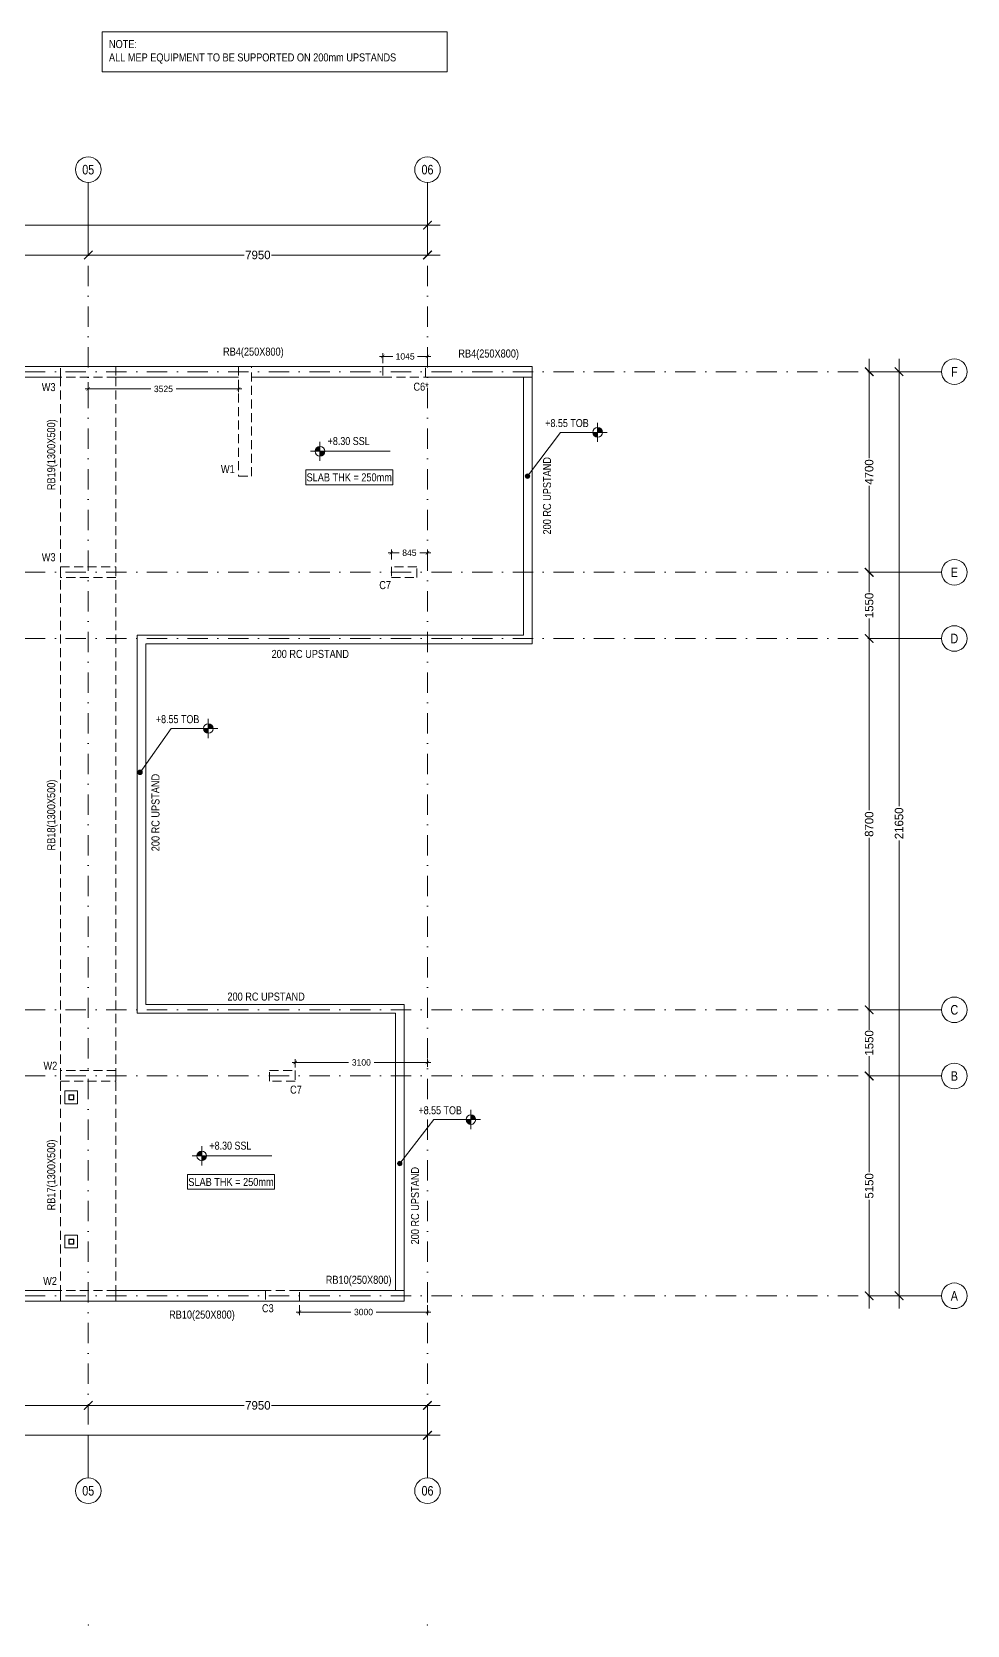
# Model space of a CAD drawing. Header units: millimetres. Extents: x -1760 to 80452, y -32586 to 8596.
# Drawn here: x 29104 to 51022, y -32586 to 4742 of the extents above; entities that cross this region are included whole.
import ezdxf
from ezdxf.enums import TextEntityAlignment as Align

# ---------------------------------------------------------------- set-up
doc = ezdxf.new("R2010")
doc.units = ezdxf.units.MM
doc.header["$LTSCALE"] = 75
for name, pattern in [('DASHDOT2', [12.7, 6.35, -3.175, 0, -3.175]), ('Dot & Dashed', [502.708322, 238.125, -132.291667, 0, -132.291655]), ('Hidden Line', [4.233333, 2.822222, -1.411111])]:
    doc.linetypes.add(name, pattern=pattern)
for name, color, linetype in [('00_A_GRIDS.3D', 1, 'Continuous'), ('02_A_GRIDS.3D', 1, 'Continuous'), ('133-EDEN HILLS- Grid$0$A_DIM 75', 1, 'Continuous')]:
    doc.layers.add(name, color=color, linetype=linetype)
for name, color, linetype, lineweight in [('G-ANNO-DIMS', 111, 'Continuous', 9), ('S-BEAM-IDEN', 2, 'Continuous', 9), ('S-COL', 3, 'Continuous', 13), ('S-COLS-IDEN', 171, 'Continuous', 9), ('S-SLAB', 3, 'Continuous', 13), ('TXT', 11, 'Continuous', 9)]:
    doc.layers.add(name, color=color, linetype=linetype, lineweight=lineweight)
doc.styles.add('133-5F Grid$0$TEXT 75', font='GOTHIC.TTF', dxfattribs={"height": 150})
doc.styles.add('236 - NAS Mall_CD_GF Plan$0$TEXT 500', font='GOTHIC.TTF', dxfattribs={"height": 350})
doc.styles.add('Arial', font='arial.ttf', dxfattribs={"width": 0.8, "height": 187.5})
doc.styles.add('Arial Narrow_1', font='ARIALN.TTF', dxfattribs={"height": 187.5})
doc.styles.add('GENERATED_STYLE_3', font='arial.ttf', dxfattribs={"width": 0.8})
doc.styles.add('TEXT 100', font='GOTHIC.TTF', dxfattribs={"height": 200})
doc.dimstyles.new('133-5F Grid$0$DIM 75', dxfattribs={"dimtxt": 150, "dimasz": 80, "dimexe": 75, "dimexo": 75, "dimgap": 75, "dimtad": 0, "dimdec": 0, "dimrnd": 5, "dimzin": 0, "dimdsep": 46, "dimtxsty": '133-5F Grid$0$TEXT 75', "dimblk": '133-5F Grid$0$_ARCHTICK', "dimcen": 0, "dimdle": 75, "dimclrd": 256, "dimclre": 256, "dimclrt": 256, "dimadec": 0, "dimazin": 0, "dimtfac": 1, "dimtdec": 0, "dimtmove": 1, "dimatfit": 3, "dimfxl": 160, "dimfxlon": 1, "dimtolj": 1, "dimtzin": 0, "dimlwd": 0, "dimlwe": 0, "dimarcsym": 0})
doc.dimstyles.new('236 - NAS Mall_CD_GF Plan$0$DIM 500', dxfattribs={"dimtxt": 350, "dimasz": 300, "dimexe": 0, "dimexo": 0, "dimgap": 25, "dimtad": 0, "dimdec": 0, "dimrnd": 5, "dimzin": 0, "dimdsep": 46, "dimtxsty": '236 - NAS Mall_CD_GF Plan$0$TEXT 500', "dimblk": '236 - NAS Mall_CD_GF Plan$0$_ARCHTICK', "dimcen": 0, "dimdle": 300, "dimclrd": 256, "dimclre": 256, "dimclrt": 256, "dimadec": 0, "dimazin": 0, "dimtfac": 1, "dimtdec": 0, "dimtmove": 1, "dimatfit": 3, "dimfxl": 1000, "dimfxlon": 1, "dimtolj": 1, "dimtzin": 0, "dimlwd": 0, "dimlwe": 0, "dimarcsym": 0})

# ---------------------------------------------------------------- blocks, each defined once
blk = doc.blocks.new('Spot Elevations - WYE_Spot Elevation - Target Filled-619581-VILLA E - FIRST FLOOR')
at = {"layer": 'G-ANNO-DIMS'}
h = blk.add_hatch(color=256, dxfattribs=at)
edge = h.paths.add_edge_path(flags=0)
edge.add_line((0, 0), (-1.5, 0))
edge.add_arc((0, 0), 1.5, 90, 180, ccw=False)
edge.add_line((0, 1.5), (0, 0))
h = blk.add_hatch(color=256, dxfattribs=at)
edge = h.paths.add_edge_path(flags=0)
edge.add_line((0, 0), (1.5, 0))
edge.add_arc((0, 0), 1.5, 270, 360, ccw=False)
edge.add_line((0, -1.5), (0, 0))
for p, q in [((-3, 0), (3.01, 0)), ((0, -3), (0, 3))]:
    blk.add_line(p, q, dxfattribs=at)
blk.add_circle((0, 0), 1.5, dxfattribs=at)
blk = doc.blocks.new('Standard grid marker')
at = {"layer": '00_A_GRIDS.3D', "linetype": 'Dot & Dashed', "lineweight": 0}
for p, q in [((1000, 0), (0, 0)), ((29352, 0), (30352, 0))]:
    blk.add_line(p, q, dxfattribs=at)
at = {"layer": '00_A_GRIDS.3D', "linetype": 'DASHDOT2', "lineweight": 0}
blk.add_line((1000, 0), (29352, 0), dxfattribs=at)
at = {"layer": '00_A_GRIDS.3D', "linetype": 'Continuous', "lineweight": 0}
for centre in [(-300, 0), (30652, 0)]:
    blk.add_circle(centre, 300, dxfattribs=at)
at = {"layer": '00_A_GRIDS.3D', "linetype": 'Dot & Dashed', "lineweight": 0}
for p in [(1000, 0), (1000, 0), (33800, 0), (33800, 0)]:
    blk.add_point(p, dxfattribs=at)
at = {"layer": '00_A_GRIDS.3D', "lineweight": 0, "style": 'GENERATED_STYLE_3'}
for tag, p in [('AC_MarkerText_1_0', (-464, -51)), ('AC_MarkerText_1_1', (30488, -51))]:
    blk.add_attdef(tag, text='', height=225, rotation=90, dxfattribs=at).set_placement(p, align=Align.TOP_CENTER)
blk = doc.blocks.new('Standard grid marker_2')
at = {"layer": '00_A_GRIDS.3D', "linetype": 'Dot & Dashed', "lineweight": 0}
for p, q in [((1000, 0), (0, 0)), ((50581, 0), (51581, 0))]:
    blk.add_line(p, q, dxfattribs=at)
at = {"layer": '00_A_GRIDS.3D', "linetype": 'DASHDOT2', "lineweight": 0}
blk.add_line((1000, 0), (50581, 0), dxfattribs=at)
at = {"layer": '00_A_GRIDS.3D', "linetype": 'Continuous', "lineweight": 0}
for centre in [(-300, 0), (51881, 0)]:
    blk.add_circle(centre, 300, dxfattribs=at)
at = {"layer": '00_A_GRIDS.3D', "linetype": 'Dot & Dashed', "lineweight": 0}
for p in [(1000, 0), (1000, 0), (50581, 0), (50581, 0)]:
    blk.add_point(p, dxfattribs=at)
at = {"layer": '00_A_GRIDS.3D', "lineweight": 0, "style": 'GENERATED_STYLE_3'}
for tag, p in [('AC_MarkerText_1_0', (-300, -215)), ('AC_MarkerText_1_1', (51881, -215))]:
    blk.add_attdef(tag, text='', height=225, rotation=180, dxfattribs=at).set_placement(p, align=Align.TOP_CENTER)
blk = doc.blocks.new('236 - NAS Mall_CD_GF Plan$0$_ARCHTICK')
at = {"color": 0, "linetype": 'ByBlock', "const_width": 0.15}
blk.add_lwpolyline([(-0.5, -0.5), (0.5, 0.5)], dxfattribs=at)
blk = doc.blocks.new('*D8')
at = {"layer": '02_A_GRIDS.3D', "lineweight": 0, "transparency": 16777216}
for p, q in [((24150, -64), (24150, -486)), ((30425, -64), (30425, -486)), ((23850, -486), (26969, -486)), ((30725, -486), (27606, -486))]:
    blk.add_line(p, q, dxfattribs=at)
at = {"layer": 'Defpoints', "color": 0, "transparency": 16777216}
for p in [(24150, -64), (30425, -64), (30425, -486)]:
    blk.add_point(p, dxfattribs=at)
at = {"layer": '02_A_GRIDS.3D', "lineweight": 0, "transparency": 16777216, "xscale": 200, "yscale": 200, "zscale": 200, "rotation": 180}
blk.add_blockref('236 - NAS Mall_CD_GF Plan$0$_ARCHTICK', (24150, -486), dxfattribs=at)
at = {"layer": '02_A_GRIDS.3D', "lineweight": 0, "transparency": 16777216, "xscale": 200, "yscale": 200, "zscale": 200}
blk.add_blockref('236 - NAS Mall_CD_GF Plan$0$_ARCHTICK', (30425, -486), dxfattribs=at)
at = {"layer": '02_A_GRIDS.3D', "transparency": 16777216, "insert": (27288, -486), "char_height": 200, "attachment_point": 5, "style": 'TEXT 100'}
blk.add_mtext('\\A1;6275', dxfattribs=at)
blk = doc.blocks.new('*D9')
at = {"layer": '02_A_GRIDS.3D', "lineweight": 0, "transparency": 16777216}
for p, q in [((30425, -64), (30425, -486)), ((38375, -64), (38375, -486)), ((30125, -486), (34081, -486)), ((38675, -486), (34719, -486))]:
    blk.add_line(p, q, dxfattribs=at)
at = {"layer": 'Defpoints', "color": 0, "transparency": 16777216}
for p in [(30425, -64), (38375, -64), (38375, -486)]:
    blk.add_point(p, dxfattribs=at)
at = {"layer": '02_A_GRIDS.3D', "lineweight": 0, "transparency": 16777216, "xscale": 200, "yscale": 200, "zscale": 200, "rotation": 180}
blk.add_blockref('236 - NAS Mall_CD_GF Plan$0$_ARCHTICK', (30425, -486), dxfattribs=at)
at = {"layer": '02_A_GRIDS.3D', "lineweight": 0, "transparency": 16777216, "xscale": 200, "yscale": 200, "zscale": 200}
blk.add_blockref('236 - NAS Mall_CD_GF Plan$0$_ARCHTICK', (38375, -486), dxfattribs=at)
at = {"layer": '02_A_GRIDS.3D', "transparency": 16777216, "insert": (34400, -486), "char_height": 200, "attachment_point": 5, "style": 'TEXT 100'}
blk.add_mtext('\\A1;7950', dxfattribs=at)
blk = doc.blocks.new('*D10')
at = {"layer": '02_A_GRIDS.3D', "lineweight": 0, "transparency": 16777216}
for p, q in [((9375, 636), (9375, 214)), ((38375, 636), (38375, 214)), ((9075, 214), (23159, 214)), ((38675, 214), (23963, 214))]:
    blk.add_line(p, q, dxfattribs=at)
at = {"layer": 'Defpoints', "color": 0, "transparency": 16777216}
for p in [(9375, 636), (38375, 636), (38375, 214)]:
    blk.add_point(p, dxfattribs=at)
at = {"layer": '02_A_GRIDS.3D', "lineweight": 0, "transparency": 16777216, "xscale": 200, "yscale": 200, "zscale": 200, "rotation": 180}
blk.add_blockref('236 - NAS Mall_CD_GF Plan$0$_ARCHTICK', (9375, 214), dxfattribs=at)
at = {"layer": '02_A_GRIDS.3D', "lineweight": 0, "transparency": 16777216, "xscale": 200, "yscale": 200, "zscale": 200}
blk.add_blockref('236 - NAS Mall_CD_GF Plan$0$_ARCHTICK', (38375, 214), dxfattribs=at)
at = {"layer": '02_A_GRIDS.3D', "transparency": 16777216, "insert": (23561, 214), "char_height": 200, "attachment_point": 5, "style": 'TEXT 100'}
blk.add_mtext('\\A1;29000', dxfattribs=at)
blk = doc.blocks.new('*D20')
at = {"layer": '02_A_GRIDS.3D', "lineweight": 0, "transparency": 16777216}
for p, q in [((23850, -27438), (26969, -27438)), ((24150, -27859), (24150, -27438)), ((30725, -27438), (27606, -27438)), ((30425, -27859), (30425, -27438))]:
    blk.add_line(p, q, dxfattribs=at)
at = {"layer": 'Defpoints', "color": 0, "transparency": 16777216}
for p in [(30425, -27438), (24150, -27859), (30425, -27859)]:
    blk.add_point(p, dxfattribs=at)
at = {"layer": '02_A_GRIDS.3D', "lineweight": 0, "transparency": 16777216, "xscale": 200, "yscale": 200, "zscale": 200, "rotation": 180}
blk.add_blockref('236 - NAS Mall_CD_GF Plan$0$_ARCHTICK', (24150, -27438), dxfattribs=at)
at = {"layer": '02_A_GRIDS.3D', "lineweight": 0, "transparency": 16777216, "xscale": 200, "yscale": 200, "zscale": 200}
blk.add_blockref('236 - NAS Mall_CD_GF Plan$0$_ARCHTICK', (30425, -27438), dxfattribs=at)
at = {"layer": '02_A_GRIDS.3D', "transparency": 16777216, "insert": (27288, -27438), "char_height": 200, "attachment_point": 5, "style": 'TEXT 100'}
blk.add_mtext('\\A1;6275', dxfattribs=at)
blk = doc.blocks.new('*D21')
at = {"layer": '02_A_GRIDS.3D', "lineweight": 0, "transparency": 16777216}
for p, q in [((30125, -27438), (34081, -27438)), ((30425, -27859), (30425, -27438)), ((38675, -27438), (34719, -27438)), ((38375, -27859), (38375, -27438))]:
    blk.add_line(p, q, dxfattribs=at)
at = {"layer": 'Defpoints', "color": 0, "transparency": 16777216}
for p in [(38375, -27438), (30425, -27859), (38375, -27859)]:
    blk.add_point(p, dxfattribs=at)
at = {"layer": '02_A_GRIDS.3D', "lineweight": 0, "transparency": 16777216, "xscale": 200, "yscale": 200, "zscale": 200, "rotation": 180}
blk.add_blockref('236 - NAS Mall_CD_GF Plan$0$_ARCHTICK', (30425, -27438), dxfattribs=at)
at = {"layer": '02_A_GRIDS.3D', "lineweight": 0, "transparency": 16777216, "xscale": 200, "yscale": 200, "zscale": 200}
blk.add_blockref('236 - NAS Mall_CD_GF Plan$0$_ARCHTICK', (38375, -27438), dxfattribs=at)
at = {"layer": '02_A_GRIDS.3D', "transparency": 16777216, "insert": (34400, -27438), "char_height": 200, "attachment_point": 5, "style": 'TEXT 100'}
blk.add_mtext('\\A1;7950', dxfattribs=at)
blk = doc.blocks.new('*D22')
at = {"layer": '02_A_GRIDS.3D', "lineweight": 0, "transparency": 16777216}
for p, q in [((9375, -27716), (9375, -28138)), ((38375, -27716), (38375, -28138)), ((9075, -28138), (23159, -28138)), ((38675, -28138), (23963, -28138))]:
    blk.add_line(p, q, dxfattribs=at)
at = {"layer": 'Defpoints', "color": 0, "transparency": 16777216}
for p in [(9375, -27716), (38375, -27716), (38375, -28138)]:
    blk.add_point(p, dxfattribs=at)
at = {"layer": '02_A_GRIDS.3D', "lineweight": 0, "transparency": 16777216, "xscale": 200, "yscale": 200, "zscale": 200, "rotation": 180}
blk.add_blockref('236 - NAS Mall_CD_GF Plan$0$_ARCHTICK', (9375, -28138), dxfattribs=at)
at = {"layer": '02_A_GRIDS.3D', "lineweight": 0, "transparency": 16777216, "xscale": 200, "yscale": 200, "zscale": 200}
blk.add_blockref('236 - NAS Mall_CD_GF Plan$0$_ARCHTICK', (38375, -28138), dxfattribs=at)
at = {"layer": '02_A_GRIDS.3D', "transparency": 16777216, "insert": (23561, -28138), "char_height": 200, "attachment_point": 5, "style": 'TEXT 100'}
blk.add_mtext('\\A1;29000', dxfattribs=at)
blk = doc.blocks.new('*D23')
at = {"layer": '02_A_GRIDS.3D', "lineweight": 0, "transparency": 16777216}
for p, q in [((49426, -2920), (49426, -13399)), ((49004, -3220), (49426, -3220)), ((49426, -25170), (49426, -14203)), ((49007, -24870), (49426, -24870))]:
    blk.add_line(p, q, dxfattribs=at)
at = {"layer": 'Defpoints', "color": 0, "transparency": 16777216}
for p in [(49004, -3220), (49007, -24870), (49426, -24870)]:
    blk.add_point(p, dxfattribs=at)
at = {"layer": '02_A_GRIDS.3D', "lineweight": 0, "transparency": 16777216, "xscale": 200, "yscale": 200, "zscale": 200}
for p, rotation in [((49426, -3220), 90), ((49426, -24870), 270)]:
    blk.add_blockref('236 - NAS Mall_CD_GF Plan$0$_ARCHTICK', p, dxfattribs=dict(at, rotation=rotation))
at = {"layer": '02_A_GRIDS.3D', "transparency": 16777216, "insert": (49426, -13801), "char_height": 200, "attachment_point": 5, "rotation": 90, "style": 'TEXT 100'}
blk.add_mtext('\\A1;21650', dxfattribs=at)
blk = doc.blocks.new('*D24')
at = {"layer": '02_A_GRIDS.3D', "lineweight": 0, "transparency": 16777216}
for p, q in [((48726, -2920), (48726, -5244)), ((49148, -3220), (48726, -3220)), ((48726, -8220), (48726, -5896)), ((49148, -7920), (48726, -7920))]:
    blk.add_line(p, q, dxfattribs=at)
at = {"layer": 'Defpoints', "color": 0, "transparency": 16777216}
for p in [(49148, -3220), (48726, -7920), (49148, -7920)]:
    blk.add_point(p, dxfattribs=at)
at = {"layer": '02_A_GRIDS.3D', "lineweight": 0, "transparency": 16777216, "xscale": 200, "yscale": 200, "zscale": 200}
for p, rotation in [((48726, -3220), 90), ((48726, -7920), 270)]:
    blk.add_blockref('236 - NAS Mall_CD_GF Plan$0$_ARCHTICK', p, dxfattribs=dict(at, rotation=rotation))
at = {"layer": '02_A_GRIDS.3D', "transparency": 16777216, "insert": (48726, -5570), "char_height": 200, "attachment_point": 5, "rotation": 90, "style": 'TEXT 100'}
blk.add_mtext('\\A1;4700', dxfattribs=at)
blk = doc.blocks.new('*D25')
at = {"layer": '02_A_GRIDS.3D', "lineweight": 0, "transparency": 16777216}
for p, q in [((48726, -7620), (48726, -8386)), ((49148, -7920), (48726, -7920)), ((48726, -9770), (48726, -9004)), ((49148, -9470), (48726, -9470))]:
    blk.add_line(p, q, dxfattribs=at)
at = {"layer": 'Defpoints', "color": 0, "transparency": 16777216}
for p in [(49148, -7920), (48726, -9470), (49148, -9470)]:
    blk.add_point(p, dxfattribs=at)
at = {"layer": '02_A_GRIDS.3D', "lineweight": 0, "transparency": 16777216, "xscale": 200, "yscale": 200, "zscale": 200}
for p, rotation in [((48726, -7920), 90), ((48726, -9470), 270)]:
    blk.add_blockref('236 - NAS Mall_CD_GF Plan$0$_ARCHTICK', p, dxfattribs=dict(at, rotation=rotation))
at = {"layer": '02_A_GRIDS.3D', "transparency": 16777216, "insert": (48726, -8695), "char_height": 200, "attachment_point": 5, "rotation": 90, "style": 'TEXT 100'}
blk.add_mtext('\\A1;1550', dxfattribs=at)
blk = doc.blocks.new('*D26')
at = {"layer": '02_A_GRIDS.3D', "lineweight": 0, "transparency": 16777216}
for p, q in [((48726, -9170), (48726, -13495)), ((49148, -9470), (48726, -9470)), ((48726, -18470), (48726, -14144)), ((49148, -18170), (48726, -18170))]:
    blk.add_line(p, q, dxfattribs=at)
at = {"layer": 'Defpoints', "color": 0, "transparency": 16777216}
for p in [(49148, -9470), (48726, -18170), (49148, -18170)]:
    blk.add_point(p, dxfattribs=at)
at = {"layer": '02_A_GRIDS.3D', "lineweight": 0, "transparency": 16777216, "xscale": 200, "yscale": 200, "zscale": 200}
for p, rotation in [((48726, -9470), 90), ((48726, -18170), 270)]:
    blk.add_blockref('236 - NAS Mall_CD_GF Plan$0$_ARCHTICK', p, dxfattribs=dict(at, rotation=rotation))
at = {"layer": '02_A_GRIDS.3D', "transparency": 16777216, "insert": (48726, -13820), "char_height": 200, "attachment_point": 5, "rotation": 90, "style": 'TEXT 100'}
blk.add_mtext('\\A1;8700', dxfattribs=at)
blk = doc.blocks.new('*D27')
at = {"layer": '02_A_GRIDS.3D', "lineweight": 0, "transparency": 16777216}
for p, q in [((48726, -17870), (48726, -18635)), ((49148, -18170), (48726, -18170)), ((48726, -20020), (48726, -19254)), ((49148, -19720), (48726, -19720))]:
    blk.add_line(p, q, dxfattribs=at)
at = {"layer": 'Defpoints', "color": 0, "transparency": 16777216}
for p in [(49148, -18170), (48726, -19720), (49148, -19720)]:
    blk.add_point(p, dxfattribs=at)
at = {"layer": '02_A_GRIDS.3D', "lineweight": 0, "transparency": 16777216, "xscale": 200, "yscale": 200, "zscale": 200}
for p, rotation in [((48726, -18170), 90), ((48726, -19720), 270)]:
    blk.add_blockref('236 - NAS Mall_CD_GF Plan$0$_ARCHTICK', p, dxfattribs=dict(at, rotation=rotation))
at = {"layer": '02_A_GRIDS.3D', "transparency": 16777216, "insert": (48726, -18945), "char_height": 200, "attachment_point": 5, "rotation": 90, "style": 'TEXT 100'}
blk.add_mtext('\\A1;1550', dxfattribs=at)
blk = doc.blocks.new('*D28')
at = {"layer": '02_A_GRIDS.3D', "lineweight": 0, "transparency": 16777216}
for p, q in [((48726, -19420), (48726, -21971)), ((49148, -19720), (48726, -19720)), ((48726, -25170), (48726, -22618)), ((49148, -24870), (48726, -24870))]:
    blk.add_line(p, q, dxfattribs=at)
at = {"layer": 'Defpoints', "color": 0, "transparency": 16777216}
for p in [(49148, -19720), (48726, -24870), (49148, -24870)]:
    blk.add_point(p, dxfattribs=at)
at = {"layer": '02_A_GRIDS.3D', "lineweight": 0, "transparency": 16777216, "xscale": 200, "yscale": 200, "zscale": 200}
for p, rotation in [((48726, -19720), 90), ((48726, -24870), 270)]:
    blk.add_blockref('236 - NAS Mall_CD_GF Plan$0$_ARCHTICK', p, dxfattribs=dict(at, rotation=rotation))
at = {"layer": '02_A_GRIDS.3D', "transparency": 16777216, "insert": (48726, -22295), "char_height": 200, "attachment_point": 5, "rotation": 90, "style": 'TEXT 100'}
blk.add_mtext('\\A1;5150', dxfattribs=at)
blk = doc.blocks.new('133-5F Grid$0$_ARCHTICK')
at = {"color": 0, "linetype": 'ByBlock', "const_width": 0.15}
blk.add_lwpolyline([(-0.5, -0.5), (0.5, 0.5)], dxfattribs=at)
blk = doc.blocks.new('*D31')
at = {"layer": '133-EDEN HILLS- Grid$0$A_DIM 75', "lineweight": 0, "transparency": 16777216}
for p, q in [((37253, -2862), (37564, -2862)), ((37328, -3021), (37328, -2787)), ((38450, -2862), (38139, -2862)), ((38375, -3021), (38375, -2787))]:
    blk.add_line(p, q, dxfattribs=at)
at = {"layer": 'Defpoints', "color": 0, "transparency": 16777216}
for p in [(38375, -2862), (37328, -3096), (38375, -3096)]:
    blk.add_point(p, dxfattribs=at)
at = {"layer": '133-EDEN HILLS- Grid$0$A_DIM 75', "lineweight": 0, "transparency": 16777216, "xscale": 80, "yscale": 80, "zscale": 80, "rotation": 180}
blk.add_blockref('133-5F Grid$0$_ARCHTICK', (37328, -2862), dxfattribs=at)
at = {"layer": '133-EDEN HILLS- Grid$0$A_DIM 75', "lineweight": 0, "transparency": 16777216, "xscale": 80, "yscale": 80, "zscale": 80}
blk.add_blockref('133-5F Grid$0$_ARCHTICK', (38375, -2862), dxfattribs=at)
at = {"layer": '133-EDEN HILLS- Grid$0$A_DIM 75', "transparency": 16777216, "insert": (37851, -2862), "char_height": 150, "attachment_point": 5, "style": '133-5F Grid$0$TEXT 75'}
blk.add_mtext('\\A1;1045', dxfattribs=at)
blk = doc.blocks.new('*D32')
at = {"layer": '133-EDEN HILLS- Grid$0$A_DIM 75', "lineweight": 0, "transparency": 16777216}
for p, q in [((37453, -7463), (37711, -7463)), ((37528, -7623), (37528, -7388)), ((38450, -7463), (38192, -7463)), ((38375, -7589), (38375, -7388))]:
    blk.add_line(p, q, dxfattribs=at)
at = {"layer": 'Defpoints', "color": 0, "transparency": 16777216}
for p in [(37528, -7463), (37528, -7795), (38375, -7664)]:
    blk.add_point(p, dxfattribs=at)
at = {"layer": '133-EDEN HILLS- Grid$0$A_DIM 75', "lineweight": 0, "transparency": 16777216, "xscale": 80, "yscale": 80, "zscale": 80, "rotation": 180}
blk.add_blockref('133-5F Grid$0$_ARCHTICK', (37528, -7463), dxfattribs=at)
at = {"layer": '133-EDEN HILLS- Grid$0$A_DIM 75', "lineweight": 0, "transparency": 16777216, "xscale": 80, "yscale": 80, "zscale": 80}
blk.add_blockref('133-5F Grid$0$_ARCHTICK', (38375, -7463), dxfattribs=at)
at = {"layer": '133-EDEN HILLS- Grid$0$A_DIM 75', "transparency": 16777216, "insert": (37951, -7463), "char_height": 150, "attachment_point": 5, "style": '133-5F Grid$0$TEXT 75'}
blk.add_mtext('\\A1;845', dxfattribs=at)
blk = doc.blocks.new('*D39')
at = {"layer": '133-EDEN HILLS- Grid$0$A_DIM 75', "lineweight": 0, "transparency": 16777216}
for p, q in [((35200, -19403), (36526, -19403)), ((35275, -19520), (35275, -19328)), ((38450, -19403), (37124, -19403)), ((38375, -19509), (38375, -19328))]:
    blk.add_line(p, q, dxfattribs=at)
at = {"layer": 'Defpoints', "color": 0, "transparency": 16777216}
for p in [(38375, -19403), (35275, -19595), (38375, -19584)]:
    blk.add_point(p, dxfattribs=at)
at = {"layer": '133-EDEN HILLS- Grid$0$A_DIM 75', "lineweight": 0, "transparency": 16777216, "xscale": 80, "yscale": 80, "zscale": 80, "rotation": 180}
blk.add_blockref('133-5F Grid$0$_ARCHTICK', (35275, -19403), dxfattribs=at)
at = {"layer": '133-EDEN HILLS- Grid$0$A_DIM 75', "lineweight": 0, "transparency": 16777216, "xscale": 80, "yscale": 80, "zscale": 80}
blk.add_blockref('133-5F Grid$0$_ARCHTICK', (38375, -19403), dxfattribs=at)
at = {"layer": '133-EDEN HILLS- Grid$0$A_DIM 75', "transparency": 16777216, "insert": (36825, -19403), "char_height": 150, "attachment_point": 5, "style": '133-5F Grid$0$TEXT 75'}
blk.add_mtext('\\A1;3100', dxfattribs=at)
blk = doc.blocks.new('*D40')
at = {"layer": '133-EDEN HILLS- Grid$0$A_DIM 75', "lineweight": 0, "transparency": 16777216}
for p, q in [((35300, -25251), (36576, -25251)), ((35375, -25091), (35375, -25326)), ((38450, -25251), (37174, -25251)), ((38375, -25091), (38375, -25326))]:
    blk.add_line(p, q, dxfattribs=at)
at = {"layer": 'Defpoints', "color": 0, "transparency": 16777216}
for p in [(35375, -24995), (38375, -24745), (38375, -25251)]:
    blk.add_point(p, dxfattribs=at)
at = {"layer": '133-EDEN HILLS- Grid$0$A_DIM 75', "lineweight": 0, "transparency": 16777216, "xscale": 80, "yscale": 80, "zscale": 80, "rotation": 180}
blk.add_blockref('133-5F Grid$0$_ARCHTICK', (35375, -25251), dxfattribs=at)
at = {"layer": '133-EDEN HILLS- Grid$0$A_DIM 75', "lineweight": 0, "transparency": 16777216, "xscale": 80, "yscale": 80, "zscale": 80}
blk.add_blockref('133-5F Grid$0$_ARCHTICK', (38375, -25251), dxfattribs=at)
at = {"layer": '133-EDEN HILLS- Grid$0$A_DIM 75', "transparency": 16777216, "insert": (36875, -25251), "char_height": 150, "attachment_point": 5, "style": '133-5F Grid$0$TEXT 75'}
blk.add_mtext('\\A1;3000', dxfattribs=at)
blk = doc.blocks.new('*D49')
at = {"layer": '133-EDEN HILLS- Grid$0$A_DIM 75', "lineweight": 0, "transparency": 16777216}
for p, q in [((30350, -3624), (31889, -3624)), ((30425, -3464), (30425, -3699)), ((34025, -3624), (32486, -3624)), ((33950, -3464), (33950, -3699))]:
    blk.add_line(p, q, dxfattribs=at)
at = {"layer": 'Defpoints', "color": 0, "transparency": 16777216}
for p in [(30425, -3096), (33950, -3095), (33950, -3624)]:
    blk.add_point(p, dxfattribs=at)
at = {"layer": '133-EDEN HILLS- Grid$0$A_DIM 75', "lineweight": 0, "transparency": 16777216, "xscale": 80, "yscale": 80, "zscale": 80, "rotation": 180}
blk.add_blockref('133-5F Grid$0$_ARCHTICK', (30425, -3624), dxfattribs=at)
at = {"layer": '133-EDEN HILLS- Grid$0$A_DIM 75', "lineweight": 0, "transparency": 16777216, "xscale": 80, "yscale": 80, "zscale": 80}
blk.add_blockref('133-5F Grid$0$_ARCHTICK', (33950, -3624), dxfattribs=at)
at = {"layer": '133-EDEN HILLS- Grid$0$A_DIM 75', "transparency": 16777216, "insert": (32187, -3624), "char_height": 150, "attachment_point": 5, "style": '133-5F Grid$0$TEXT 75'}
blk.add_mtext('\\A1;3525', dxfattribs=at)
blk = doc.blocks.new('stcl')
at = {"layer": 'S-COL'}
for points in [[(25639, -20585), (25759, -20585), (25759, -20705), (25639, -20705)], [(25647, -20593), (25751, -20593), (25751, -20697), (25647, -20697)]]:
    blk.add_lwpolyline(points, close=True, dxfattribs=at)
at = {"layer": 'S-SLAB'}
blk.add_lwpolyline([(25549, -20495), (25849, -20495), (25849, -20795), (25549, -20795)], close=True, dxfattribs=at)
blk = doc.blocks.new('A$C7ca6b4c3')
at = {"layer": 'TXT', "lineweight": 20}
blk.add_lwpolyline([(30753, 4742), (38833, 4742), (38833, 3806), (30753, 3806)], close=True, dxfattribs=at)
at = {"layer": 'TXT', "lineweight": 20, "insert": (30911, 4550), "char_height": 187.5, "width": 7732.05, "attachment_point": 1, "style": 'Arial Narrow_1'}
blk.add_mtext('NOTE:\\PALL MEP EQUIPMENT TO BE SUPPORTED ON 200mm UPSTANDS', dxfattribs=at)

msp = doc.modelspace()

# ---------------------------------------------------------------- hatches: boundary and pattern name
at = {"layer": 'G-ANNO-DIMS'}
h = msp.add_hatch(color=256, dxfattribs=at)
h.dxf.hatch_style = 1
edge = h.paths.add_edge_path()
edge.add_arc((40718.9, -5665.8), 52.4, 0, 360)
h = msp.add_hatch(color=256, dxfattribs=at)
h.dxf.hatch_style = 1
edge = h.paths.add_edge_path()
edge.add_arc((31639.2, -12606.4), 52.4, 0, 360)
h = msp.add_hatch(color=256, dxfattribs=at)
h.dxf.hatch_style = 1
edge = h.paths.add_edge_path()
edge.add_arc((37725.2, -21769.7), 52.4, 0, 360)

# ---------------------------------------------------------------- linework, layer by layer
for p, q in [((40718.9, -5665.8), (41491, -4641.2)), ((41491, -4641.2), (42261.7, -4641.2)), ((35956.6, -5084.5), (35855.6, -5084.5)), ((37498, -5084.5), (35956.6, -5084.5)), ((31639.2, -12606.4), (32366.6, -11578.4)), ((32366.6, -11578.4), (33137.3, -11578.4)), ((37725.2, -21769.7), (38519.9, -20741.7)), ((38519.9, -20741.7), (39290.6, -20741.7)), ((33185.4, -21591.7), (33084.5, -21591.7)), ((34726.9, -21591.7), (33185.4, -21591.7))]:
    msp.add_line(p, q, dxfattribs=at)
for centre in [(40718.9, -5665.8), (31639.2, -12606.4), (37725.2, -21769.7)]:
    msp.add_circle(centre, 52.4, dxfattribs=at)
at = {"layer": 'S-COL', "linetype": 'Hidden Line'}
for points in [[(29775, -3095.9), (31075, -3095.5), (31075, -3344.5), (29775, -3344.8)], [(34249.6, -3095), (33949.6, -3095), (33949.6, -5669.7), (34249.6, -5669.7)], [(38327.9, -3095.8), (37327.9, -3095.9), (37327.9, -3344.6), (38327.9, -3344.5)], [(31075, -8045), (29775, -8045), (29775, -7795), (31075, -7795)], [(38127.9, -8045.1), (38127.9, -7795.1), (37527.9, -7795.1), (37527.9, -8045.1), (38127.9, -8045.1)], [(31075, -19594.9), (29775, -19594.9), (29775, -19844.9), (31075, -19844.9)], [(34675, -19594.8), (35275, -19594.8), (35275, -19844.7), (34675, -19844.7)], [(31075, -24995.7), (31075, -24745), (29775, -24743.5), (29775, -24994.2)]]:
    msp.add_lwpolyline(points, close=True, dxfattribs=at)
msp.add_lwpolyline([(35350.1, -24744.9), (34575, -24744.9), (34575, -24994.9), (35375, -24994.9), (35375, -24744.9)], dxfattribs=at)
at = {"layer": 'S-SLAB'}
for p, q in [((29775, -3344.7), (24675, -3344.7)), ((33949.6, -3344.7), (31075, -3344.7)), ((37327.9, -3344.6), (34249.6, -3344.7)), ((40824.9, -3344.7), (38327.9, -3344.5)), ((40625, -9395), (40625, -3344.7)), ((31575, -9395), (31575, -18245)), ((31575, -9395), (40625, -9395)), ((31575, -18245), (37625, -18245)), ((37625, -18245), (37625, -24745)), ((24925, -24745), (29775, -24745)), ((31075, -24745), (34575, -24745)), ((35350.1, -24744.9), (37825, -24745))]:
    msp.add_line(p, q, dxfattribs=at)
at = {"layer": 'S-SLAB', "linetype": 'Hidden Line'}
for p, q in [((29775, -3344.8), (29775, -24994.9)), ((31075, -3344.8), (31075, -24994.9))]:
    msp.add_line(p, q, dxfattribs=at)
at = {"layer": 'S-SLAB'}
msp.add_lwpolyline([(7875, -19595), (15175, -19595), (15175, -8045), (11125, -8045), (11125, -3095), (40824.9, -3095), (40825.1, -9595), (31775, -9595), (31775, -18045), (37825, -18045), (37825, -24995), (7875, -24995)], close=True, dxfattribs=at)
at = {"layer": 'TXT', "flags": 128}
for points in [[(35522.3, -5517.6), (37563.8, -5517.6), (37563.8, -5867.8), (35522.3, -5867.8)], [(32751.2, -22024.8), (34792.7, -22024.8), (34792.7, -22375.1), (32751.2, -22375.1)]]:
    msp.add_lwpolyline(points, close=True, dxfattribs=at)

# ---------------------------------------------------------------- block references
at = {"layer": '00_A_GRIDS.3D', "linetype": 'Continuous'}
ref = msp.add_blockref('Standard grid marker_2', (50421.5, -3220), dxfattribs=dict(at, zscale=1000, rotation=180))
ref.add_attrib('AC_MarkerText_1', 'F', dxfattribs={"color": 7, "lineweight": 0, "height": 225, "rotation": 360, "style": 'GENERATED_STYLE_3', "width": 0.8}).set_placement((50721.5, -3107.5), align=Align.TOP_CENTER)
ref.add_attrib('AC_MarkerText_1_1', 'F', dxfattribs={"color": 7, "lineweight": 0, "height": 225, "rotation": 360, "style": 'GENERATED_STYLE_3', "width": 0.8}).set_placement((-1454.9, -3107.5), align=Align.TOP_CENTER)
ref = msp.add_blockref('Standard grid marker_2', (50421.5, -7920), dxfattribs=dict(at, zscale=1000, rotation=180))
ref.add_attrib('AC_MarkerText_1', 'E', dxfattribs={"color": 7, "lineweight": 0, "height": 225, "rotation": 360, "style": 'GENERATED_STYLE_3', "width": 0.8}).set_placement((50721.5, -7807.5), align=Align.TOP_CENTER)
ref.add_attrib('AC_MarkerText_1_1', 'E', dxfattribs={"color": 7, "lineweight": 0, "height": 225, "rotation": 360, "style": 'GENERATED_STYLE_3', "width": 0.8}).set_placement((-1454.9, -7807.5), align=Align.TOP_CENTER)
ref = msp.add_blockref('Standard grid marker_2', (50421.5, -9470), dxfattribs=dict(at, zscale=1000, rotation=180))
ref.add_attrib('AC_MarkerText_1', 'D', dxfattribs={"color": 7, "lineweight": 0, "height": 225, "rotation": 360, "style": 'GENERATED_STYLE_3', "width": 0.8}).set_placement((50721.5, -9357.5), align=Align.TOP_CENTER)
ref.add_attrib('AC_MarkerText_1_1', 'D', dxfattribs={"color": 7, "lineweight": 0, "height": 225, "rotation": 360, "style": 'GENERATED_STYLE_3', "width": 0.8}).set_placement((-1454.9, -9357.5), align=Align.TOP_CENTER)
ref = msp.add_blockref('Standard grid marker_2', (50421.5, -18169.6), dxfattribs=dict(at, zscale=1000, rotation=180))
ref.add_attrib('AC_MarkerText_1', 'C', dxfattribs={"color": 7, "lineweight": 0, "height": 225, "rotation": 360, "style": 'GENERATED_STYLE_3', "width": 0.8}).set_placement((50721.5, -18057.1), align=Align.TOP_CENTER)
ref.add_attrib('AC_MarkerText_1_1', 'C', dxfattribs={"color": 7, "lineweight": 0, "height": 225, "rotation": 360, "style": 'GENERATED_STYLE_3', "width": 0.8}).set_placement((-1454.9, -18057.1), align=Align.TOP_CENTER)
ref = msp.add_blockref('Standard grid marker_2', (50421.5, -19719.9), dxfattribs=dict(at, zscale=1000, rotation=180))
ref.add_attrib('AC_MarkerText_1', 'B', dxfattribs={"color": 7, "lineweight": 0, "height": 225, "rotation": 360, "style": 'GENERATED_STYLE_3', "width": 0.8}).set_placement((50721.5, -19607.4), align=Align.TOP_CENTER)
ref.add_attrib('AC_MarkerText_1_1', 'B', dxfattribs={"color": 7, "lineweight": 0, "height": 225, "rotation": 360, "style": 'GENERATED_STYLE_3', "width": 0.8}).set_placement((-1454.9, -19607.4), align=Align.TOP_CENTER)
ref = msp.add_blockref('Standard grid marker_2', (50421.5, -24870), dxfattribs=dict(at, zscale=1000, rotation=180))
ref.add_attrib('AC_MarkerText_1', 'A', dxfattribs={"color": 7, "lineweight": 0, "height": 225, "rotation": 360, "style": 'GENERATED_STYLE_3', "width": 0.8}).set_placement((50721.5, -24757.5), align=Align.TOP_CENTER)
ref.add_attrib('AC_MarkerText_1_1', 'A', dxfattribs={"color": 7, "lineweight": 0, "height": 225, "rotation": 360, "style": 'GENERATED_STYLE_3', "width": 0.8}).set_placement((-1454.9, -24757.5), align=Align.TOP_CENTER)
at = {"layer": '02_A_GRIDS.3D', "linetype": 'Dot & Dashed'}
ref = msp.add_blockref('Standard grid marker', (30425, 1214.2), dxfattribs=dict(at, zscale=1000, rotation=270))
ref.add_attrib('AC_MarkerText_1', '05', dxfattribs={"color": 7, "lineweight": 0, "height": 225, "rotation": 360, "style": 'GENERATED_STYLE_3', "width": 0.8}).set_placement((30425, 1626.7), align=Align.TOP_CENTER)
ref.add_attrib('AC_MarkerText_1_1', '05', dxfattribs={"layer": '00_A_GRIDS.3D', "color": 7, "lineweight": 0, "height": 225, "rotation": 360, "style": 'GENERATED_STYLE_3', "width": 0.8}).set_placement((30425, -29325.3), align=Align.TOP_CENTER)
at = {"layer": 'G-ANNO-DIMS', "yscale": 74.99999999999996, "zscale": 74.99999999999996}
for p, xscale in [((42362.7, -4641.2), -74.99999999999996), ((35855.6, -5084.5), 74.99999999999996), ((33238.3, -11578.4), -74.99999999999996), ((39391.6, -20741.7), -74.99999999999996), ((33084.5, -21591.7), 74.99999999999996)]:
    msp.add_blockref('Spot Elevations - WYE_Spot Elevation - Target Filled-619581-VILLA E - FIRST FLOOR', p, dxfattribs=dict(at, xscale=xscale))
at = {"layer": 'S-COL'}
msp.add_blockref('A$C7ca6b4c3', (0, 0), dxfattribs=at)
at = {"layer": 'S-COL', "xscale": -1}
msp.add_blockref('stcl', (55725.8, 425.2), dxfattribs=at)
at = {"layer": 'S-COL', "rotation": 180}
msp.add_blockref('stcl', (55725.8, -44244.9), dxfattribs=at)

# ---------------------------------------------------------------- texts
at = {"layer": 'S-BEAM-IDEN', "lineweight": 20, "char_height": 187.5, "attachment_point": 1, "style": 'Arial Narrow_1'}
for s, insert, width in [('RB4(250X800)', (33584.5, -2655.3), 1713.653), ('RB4(250X800)', (39098.4, -2699.7), 1713.653), ('200 RC UPSTAND', (34720.7, -9738.4), 2250.277), ('200 RC UPSTAND', (33686.5, -17766.1), 2019.45), ('RB10(250X800)', (35991.5, -24400.9), 1713.653), ('RB10(250X800)', (32319.3, -25216.1), 1713.653)]:
    msp.add_mtext(s, dxfattribs=dict(at, insert=insert, width=width))
at = {"layer": 'S-BEAM-IDEN', "lineweight": 20, "char_height": 187.5, "attachment_point": 1, "rotation": 90, "style": 'Arial Narrow_1'}
for s, insert, width in [('RB19(1300X500)', (29463.4, -5994.7), 1713.653), ('200 RC UPSTAND', (41082.6, -7033.3), 2079.363), ('200 RC UPSTAND', (31907, -14454.9), 2130.523), ('RB18(1300X500)', (29463.4, -14435.9), 1713.653), ('RB17(1300X500)', (29463.4, -22868.7), 1713.653), ('200 RC UPSTAND', (37989, -23665.8), 2434.915)]:
    msp.add_mtext(s, dxfattribs=dict(at, insert=insert, width=width))
at = {"layer": 'S-COLS-IDEN', "char_height": 187.5, "width": 330.696, "attachment_point": 1, "style": 'Arial Narrow_1'}
for s, insert in [('W3', (29336.1, -3486.6)), ('C6*', (38045.9, -3477.3)), ('W1', (33534.7, -5407.7)), ('W3', (29336.1, -7472.8)), ('C7', (37245.4, -8125.5)), ('W2', (29376.8, -19386.3)), ('C7', (35155.2, -19946.3)), ('W2', (29368.4, -24429)), ('C3', (34496.3, -25067.9))]:
    msp.add_mtext(s, dxfattribs=dict(at, insert=insert))
at = {"layer": 'TXT', "lineweight": 20, "char_height": 187.5, "width": 2423.1, "attachment_point": 1, "style": 'Arial Narrow_1'}
for insert in [(35541.1, -5601.8), (32769.9, -22109.1)]:
    msp.add_mtext('SLAB THK = 250mm', dxfattribs=dict(at, insert=insert))

# ---------------------------------------------------------------- dimensions: what is measured, and where the dimension line sits
at = {"layer": '02_A_GRIDS.3D'}
for base, p1, p2, picture, middle in [((38375, 214.2), (9375, 636.2), (38375, 636.2), '*D10', (23561.2, 214.2)), ((38375, -28137.5), (9375, -27715.6), (38375, -27715.6), '*D22', (23561.2, -28137.5))]:
    dim = msp.add_linear_dim(base=base, p1=p1, p2=p2, dimstyle='236 - NAS Mall_CD_GF Plan$0$DIM 500', override={"dimtxt": 187.5, "dimasz": 200, "dimtxsty": 'TEXT 100'}, dxfattribs=at)
    dim.commit()
    dim.dimension.update_dxf_attribs({"geometry": picture, "text_midpoint": middle, "dimtype": 160})
for base, p1, p2, picture, middle in [((30425, -485.8), (24150, -63.8), (30425, -63.8), '*D8', (27287.5, -485.8)), ((38375, -485.8), (30425, -63.8), (38375, -63.8), '*D9', (34400, -485.8)), ((30425, -27437.5), (24150, -27859.4), (30425, -27859.4), '*D20', (27287.5, -27437.5)), ((38375, -27437.5), (30425, -27859.4), (38375, -27859.4), '*D21', (34400, -27437.5))]:
    dim = msp.add_linear_dim(base=base, p1=p1, p2=p2, dimstyle='236 - NAS Mall_CD_GF Plan$0$DIM 500', override={"dimtxt": 187.5, "dimasz": 200, "dimtxsty": 'TEXT 100'}, dxfattribs=at)
    dim.commit()
    dim.dimension.update_dxf_attribs({"geometry": picture, "text_midpoint": middle})
for base, p1, p2, picture, middle in [((48726, -7920), (49147.9, -3220), (49147.9, -7920), '*D24', (48726, -5570)), ((48726, -9470), (49147.9, -7920), (49147.9, -9470), '*D25', (48726, -8695)), ((48726, -18169.6), (49147.9, -9470), (49147.9, -18169.6), '*D26', (48726, -13819.8)), ((48726, -19719.9), (49147.9, -18169.6), (49147.9, -19719.9), '*D27', (48726, -18944.7)), ((48726, -24870), (49147.9, -19719.9), (49147.9, -24870), '*D28', (48726, -22294.9))]:
    dim = msp.add_linear_dim(base=base, p1=p1, p2=p2, angle=270, dimstyle='236 - NAS Mall_CD_GF Plan$0$DIM 500', override={"dimtxt": 187.5, "dimasz": 200, "dimtxsty": 'TEXT 100'}, dxfattribs=at)
    dim.commit()
    dim.dimension.update_dxf_attribs({"geometry": picture, "text_midpoint": middle})
dim = msp.add_linear_dim(base=(49426, -24870), p1=(49004.1, -3220), p2=(49007.3, -24870), angle=270, dimstyle='236 - NAS Mall_CD_GF Plan$0$DIM 500', override={"dimtxt": 187.5, "dimasz": 200, "dimtxsty": 'TEXT 100'}, dxfattribs=at)
dim.commit()
dim.dimension.update_dxf_attribs({"geometry": '*D23', "text_midpoint": (49426, -13800.9), "dimtype": 160})
at = {"layer": '133-EDEN HILLS- Grid$0$A_DIM 75'}
for base, p1, p2, picture, middle in [((38375, -2862.4), (37327.9, -3095.9), (38375, -3095.9), '*D31', (37851.5, -2862.4)), ((33949.6, -3623.9), (30425, -3095.7), (33949.6, -3095), '*D49', (32187.3, -3623.9)), ((37527.9, -7463.3), (38375, -7663.8), (37527.9, -7795.1), '*D32', (37951.5, -7463.3)), ((38375, -19402.8), (35275, -19594.8), (38375, -19584.1), '*D39', (36825, -19402.8)), ((38375, -25250.8), (35375, -24994.9), (38375, -24744.9), '*D40', (36875, -25250.8))]:
    dim = msp.add_linear_dim(base=base, p1=p1, p2=p2, dimstyle='133-5F Grid$0$DIM 75', dxfattribs=at)
    dim.commit()
    dim.dimension.update_dxf_attribs({"geometry": picture, "text_midpoint": middle})

# ---------------------------------------------------------------- next in the draw order: texts
at = {"layer": 'G-ANNO-DIMS', "char_height": 187.5, "line_spacing_factor": 0.941778, "style": 'Arial', "bg_fill": 3, "box_fill_scale": 1.25, "bg_fill_color": 256, "bg_fill_true_color": 13158600, "bg_fill_transparency": 0}
for s, insert, width, attachment_point in [('+8.55 TOB', (42153, -4329.2), 1117.07, 3), ('+8.30 SSL', (36035.1, -4750.8), 1733.153, 1), ('+8.55 TOB', (33028.6, -11266.4), 1183.681, 3), ('+8.55 TOB', (39181.9, -20429.7), 1117.07, 3), ('+8.30 SSL', (33263.9, -21258), 1733.153, 1)]:
    msp.add_mtext(s, dxfattribs=dict(at, insert=insert, width=width, attachment_point=attachment_point))

# ---------------------------------------------------------------- next in the draw order: block references
at = {"layer": '02_A_GRIDS.3D', "linetype": 'Dot & Dashed'}
ref = msp.add_blockref('Standard grid marker', (38375, 1214.2), dxfattribs=dict(at, zscale=1000, rotation=270))
ref.add_attrib('AC_MarkerText_1', '06', dxfattribs={"color": 7, "lineweight": 0, "height": 225, "rotation": 360, "style": 'GENERATED_STYLE_3', "width": 0.8}).set_placement((38375, 1626.7), align=Align.TOP_CENTER)
ref.add_attrib('AC_MarkerText_1_1', '06', dxfattribs={"layer": '00_A_GRIDS.3D', "color": 7, "lineweight": 0, "height": 225, "rotation": 360, "style": 'GENERATED_STYLE_3', "width": 0.8}).set_placement((38375, -29325.3), align=Align.TOP_CENTER)

doc.saveas('drawing.dxf')
